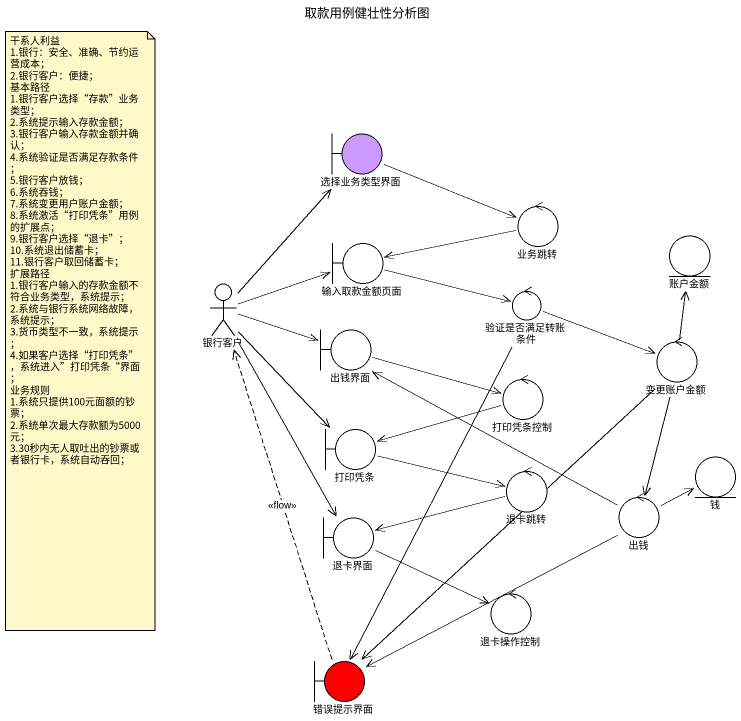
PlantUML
@startuml
title 取款用例健壮性分析图
boundary 选择业务类型界面 #CC99FF
control 业务跳转
boundary 输入取款金额页面
entity 账户金额
actor 银行客户
control 验证是否满足转账条件
boundary 出钱界面
control 变更账户金额
control 打印凭条控制
boundary 打印凭条
entity 钱
control 退卡跳转
control 出钱
boundary 退卡界面
control 退卡操作控制
boundary 错误提示界面 #FF0000
选择业务类型界面 -right-> 业务跳转
业务跳转 -left-> 输入取款金额页面
输入取款金额页面 -right-> 验证是否满足转账条件
银行客户 -up-> 选择业务类型界面
银行客户 -right-> 输入取款金额页面
银行客户 -right-> 出钱界面
银行客户 --> 打印凭条
银行客户 --> 退卡界面
验证是否满足转账条件 -right-> 变更账户金额
验证是否满足转账条件 --> 错误提示界面
出钱界面 -right-> 打印凭条控制
变更账户金额 -up-> 账户金额
变更账户金额 --> 出钱
变更账户金额 --> 错误提示界面
打印凭条控制 -left-> 打印凭条
打印凭条 -right-> 退卡跳转
退卡跳转 -left-> 退卡界面
出钱 -left-> 出钱界面
出钱 -right-> 钱
出钱 -left-> 错误提示界面
退卡界面 -right-> 退卡操作控制
错误提示界面 .up.> 银行客户 : <<flow>>
note as N1
  干系人利益
  1.银行：安全、准确、节约运营成本；
  2.银行客户：便捷；
  基本路径
  1.银行客户选择“存款”业务类型；
  2.系统提示输入存款金额；
  3.银行客户输入存款金额并确认；
  4.系统验证是否满足存款条件；
  5.银行客户放钱；
  6.系统吞钱；
  7.系统变更用户账户金额；
  8.系统激活“打印凭条”用例的扩展点；
  9.银行客户选择“退卡”；
  10.系统退出储蓄卡；
  11.银行客户取回储蓄卡；
  扩展路径
  1.银行客户输入的存款金额不符合业务类型，系统提示；
  2.系统与银行系统网络故障，系统提示；
  3.货币类型不一致，系统提示；
  4.如果客户选择“打印凭条”，系统进入”打印凭条“界面；
  业务规则
  1.系统只提供100元面额的钞票；
  2.系统单次最大存款额为5000元；
  3.30秒内无人取吐出的钞票或者银行卡，系统自动吞回；
end note
@enduml
